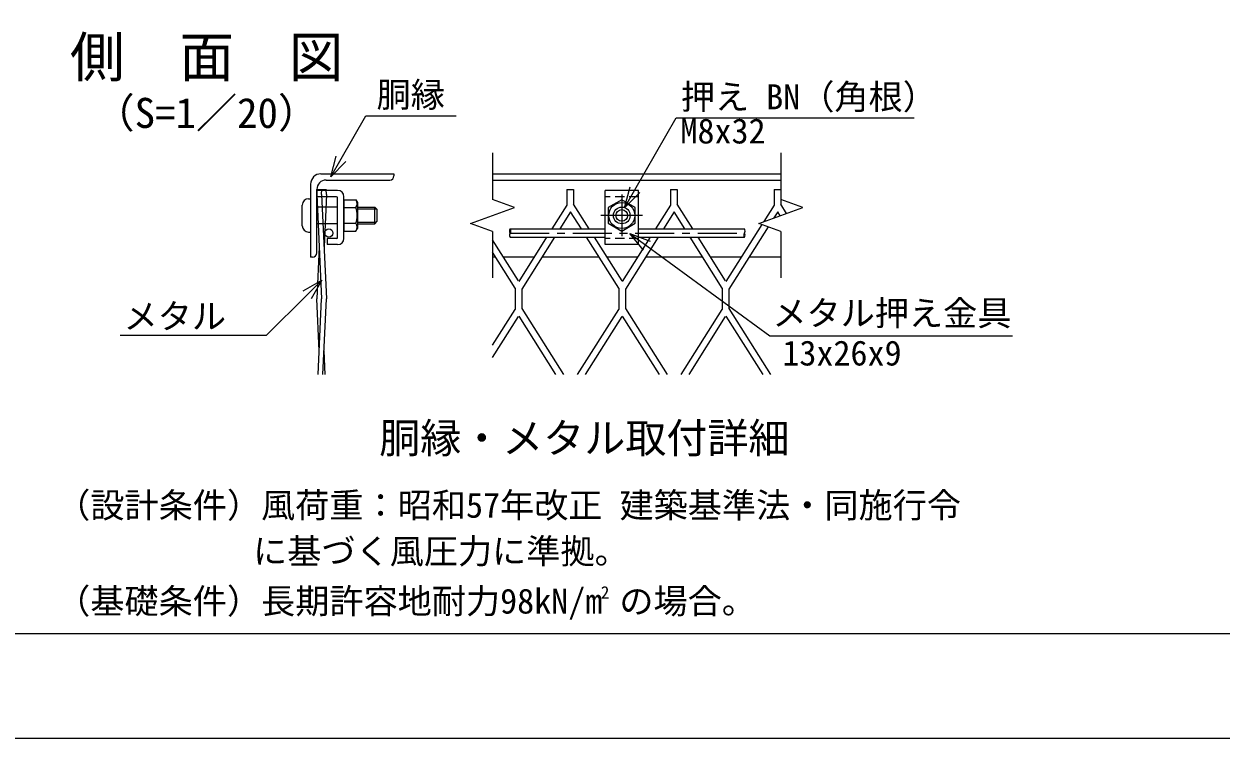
# Model space of a CAD drawing. Units: millimetres, scale not verified. Extents: x -4200 to 4200, y -2970 to 2970.
# Drawn here: x -119 to 2179, y -2970 to -1598 of the extents above; entities that cross this region are included whole.
import ezdxf
from ezdxf.enums import TextEntityAlignment as Align

# ---------------------------------------------------------------- set-up
doc = ezdxf.new("R2010")
doc.units = ezdxf.units.MM
doc.header["$LTSCALE"] = 15
for name, pattern in [('CHAIN1', [8, 5, -1, 1, -1]), ('DASHED1', [1.8, 1.2, -0.6]), ('LONG_CHAIN', [21, 18, -1, 1, -1])]:
    doc.linetypes.add(name, pattern=pattern)
for name, color, linetype, lineweight in [('0-0_D-STR1', 1, 'Continuous', 9), ('0-1_D-BMK', 2, 'LONG_CHAIN', 9), ('0-2_D-STR-DIM', 7, 'Continuous', 9), ('0-6_0', 7, 'Continuous', 9), ('0-7_D-STR-TXT', 7, 'Continuous', 9), ('0-9_D-STR3', 3, 'Continuous', 9), ('0-B_D-TTL', 2, 'Continuous', 9), ('0-C_1', 7, 'Continuous', 9), ('0-D_4筋', 1, 'Continuous', 9)]:
    doc.layers.add(name, color=color, linetype=linetype, lineweight=lineweight)
doc.layers.add('0-8_D-TTL-TXT', color=7, linetype='Continuous')
doc.styles.add('ＭＳ ゴシック', font='')
doc.styles.get('ＭＳ ゴシック').set_extended_font_data('MS Gothic')

# ---------------------------------------------------------------- blocks, each defined once
blk = doc.blocks.new('MLeader23')
at = {"layer": '0-6_0'}
blk.add_line((470.24, -1891.71), (490.24, -1857.07), dxfattribs=at)
for points in [[(490.24, -1857.07), (537.95, -1774.43), (703.71, -1774.43), (710.91, -1774.43)], [(499.53, -1862.43), (470.24, -1891.71), (480.96, -1851.71)]]:
    blk.add_lwpolyline(points, dxfattribs=at)
blk = doc.blocks.new('MLeader24')
at = {"layer": '0-6_0'}
blk.add_line((453.16, -2090.11), (424.88, -2118.39), dxfattribs=at)
for points in [[(417.3, -2110.81), (453.16, -2090.11), (432.46, -2125.97)], [(424.88, -2118.39), (346.63, -2196.64), (73.14, -2196.64), (65.94, -2196.64)]]:
    blk.add_lwpolyline(points, dxfattribs=at)
blk = doc.blocks.new('MLeader25')
at = {"layer": '0-7_D-STR-TXT'}
blk.add_line((1044.61, -2000.57), (1076.9, -2024.18), dxfattribs=at)
for points in [[(1070.57, -2032.83), (1044.61, -2000.57), (1083.22, -2015.52)], [(1076.9, -2024.18), (1313.17, -2196.92), (1771.77, -2196.92), (1778.97, -2196.92)]]:
    blk.add_lwpolyline(points, dxfattribs=at)
blk = doc.blocks.new('MLeader26')
at = {"layer": '0-6_0'}
blk.add_line((1034.3, -1951.22), (1054.16, -1916.5), dxfattribs=at)
for points in [[(1054.16, -1916.5), (1133.26, -1778.26), (1583.03, -1778.26), (1590.23, -1778.26)], [(1063.47, -1921.82), (1034.3, -1951.22), (1044.86, -1911.17)]]:
    blk.add_lwpolyline(points, dxfattribs=at)

msp = doc.modelspace()

# ---------------------------------------------------------------- linework, layer by layer
at = {"layer": '0-0_D-STR1'}
for p, q in [((431.6, -1905.89), (431.6, -2045.89)), ((461.6, -1897.89), (583.6, -1897.89)), ((780.9, -1885.89), (1334.1, -1885.89)), ((780.9, -1897.89), (1334.1, -1897.89)), ((443.6, -2037.89), (443.6, -1915.89)), ((435.6, -2045.89), (431.6, -2045.89)), ((786.72, -2045.89), (780.9, -2045.89)), ((860.84, -2045.89), (801.83, -2045.89)), ((985.52, -2045.89), (875.95, -2045.89)), ((1059.64, -2045.89), (1000.63, -2045.89)), ((1184.32, -2045.89), (1074.75, -2045.89)), ((1258.44, -2045.89), (1199.43, -2045.89)), ((1334.1, -2045.89), (1273.55, -2045.89))]:
    msp.add_line(p, q, dxfattribs=at)
msp.add_lwpolyline([(451.6, -1885.89), (591.6, -1885.89), (591.6, -1889.89)], dxfattribs=at)
for centre, radius, start, end in [((451.6, -1905.89), 20, 90, 179.99957), ((461.6, -1915.89), 18, 90, 179.99954), ((583.6, -1889.89), 8, 270, 0), ((435.6, -2037.89), 8, 270, 0)]:
    msp.add_arc(centre, radius, start, end, dxfattribs=at)
at = {"layer": '0-1_D-BMK'}
for p, q in [((1029.04, -1925.89), (1029.04, -2005.89)), ((1069.04, -1965.89), (989.04, -1965.89))]:
    msp.add_line(p, q, dxfattribs=at)
at = {"layer": '0-2_D-STR-DIM'}
for p, q in [((780.9, -1845.89), (780.9, -1935.11)), ((1334.1, -1845.89), (1334.1, -1935.11)), ((738.61, -1981.29), (823.18, -1950.5)), ((823.18, -1950.5), (780.9, -1935.11)), ((780.9, -1996.68), (738.61, -1981.29)), ((780.9, -1996.68), (780.9, -2085.89)), ((1334.1, -1996.68), (1334.1, -2085.89))]:
    msp.add_line(p, q, dxfattribs=at)
msp.add_lwpolyline([(1334.1, -1996.68), (1291.81, -1981.29), (1376.39, -1950.5), (1334.1, -1935.11)], dxfattribs=at)
at = {"layer": '0-6_0', "color": 4}
msp.add_line((443.6, -1915.89), (462, -1915.89), dxfattribs=at)
at = {"layer": '0-6_0', "color": 3}
for p, q in [((443.6, -1925.89), (444.06, -1915.89)), ((443.6, -1925.89), (452.8, -2125.89)), ((452.8, -1925.89), (453.26, -1915.89)), ((452.8, -1925.89), (462, -2125.89)), ((462, -1925.89), (457.4, -2025.89)), ((462, -1925.89), (461.54, -1915.89)), ((448.2, -2025.89), (443.6, -2125.89)), ((448.2, -2225.89), (443.6, -2125.89)), ((446.11, -2271.16), (452.8, -2125.89)), ((455.31, -2271.16), (462, -2125.89)), ((459.48, -2271.16), (457.4, -2225.89))]:
    msp.add_line(p, q, dxfattribs=at)
msp.add_circle((466.6, -1999.68), 8, dxfattribs=at)
at = {"layer": '0-6_0'}
for centre, start, end in [((819.79, -1995.89), 141.28128, 218.71872), ((809.81, -1995.89), 321.28128, 38.71872), ((1259.46, -1995.89), 321.28128, 38.71872), ((819.79, -2003.89), 141.28128, 218.71872), ((1269.43, -2003.89), 141.28128, 218.71872), ((1259.46, -2003.89), 321.28128, 38.71872)]:
    msp.add_arc(centre, 6.39, start, end, dxfattribs=at)
at = {"layer": '0-9_D-STR3'}
for p, q in [((483.6, -1917.89), (443.6, -1917.89)), ((443.6, -1917.89), (443.6, -1929.89)), ((481.6, -1929.89), (443.6, -1929.89)), ((495.6, -2009.89), (495.6, -1929.89)), ((997.04, -2021.89), (997.04, -1917.89)), ((415.6, -1985.89), (415.6, -1945.89)), ((427.6, -1933.89), (431.6, -1933.89)), ((483.6, -1949.89), (443.6, -1949.89)), ((483.6, -2007.89), (483.6, -1931.89)), ((495.6, -1935.87), (518.7, -1935.87)), ((495.6, -1935.87), (495.6, -1995.92)), ((495.6, -1950.88), (518.7, -1950.88)), ((518.7, -1935.87), (521.6, -1940.89)), ((521.6, -1940.89), (521.6, -1990.89)), ((521.6, -1949.89), (554.8, -1949.89)), ((521.6, -1952.89), (557.8, -1952.89)), ((1029.04, -1935.87), (1003.04, -1950.88)), ((1003.04, -1950.88), (1003.04, -1980.91)), ((1055.04, -1950.88), (1029.04, -1935.87)), ((1055.04, -1980.91), (1055.04, -1950.88)), ((559.6, -1977.09), (559.6, -1954.69)), ((427.6, -1997.89), (431.6, -1997.89)), ((483.6, -1981.89), (443.6, -1981.89)), ((495.6, -1980.91), (518.7, -1980.91)), ((495.6, -1995.92), (518.7, -1995.92)), ((518.7, -1995.92), (521.6, -1990.89)), ((521.6, -1978.89), (557.8, -1978.89)), ((521.6, -1981.89), (554.8, -1981.89)), ((554.8, -1981.89), (559.6, -1977.09)), ((1003.04, -1980.91), (1029.04, -1995.92)), ((1029.04, -1995.92), (1055.04, -1980.91)), ((481.6, -2009.89), (463.6, -2009.89)), ((463.6, -2009.89), (463.6, -2021.89)), ((483.6, -2021.89), (463.6, -2021.89)), ((1061.04, -2021.89), (997.04, -2021.89))]:
    msp.add_line(p, q, dxfattribs=at)
at = {"layer": '0-9_D-STR3', "linetype": 'DASHED1'}
for p, q in [((1061.04, -1929.89), (997.04, -1929.89)), ((1061.04, -2009.89), (997.04, -2009.89))]:
    msp.add_line(p, q, dxfattribs=at)
at = {"layer": '0-9_D-STR3'}
for points in [[(1061.04, -2021.89), (1061.04, -1917.89), (997.04, -1917.89)], [(554.8, -1981.89), (554.8, -1949.89), (559.6, -1954.69)]]:
    msp.add_lwpolyline(points, dxfattribs=at)
for radius in [25, 16, 11.2]:
    msp.add_circle((1029.04, -1965.89), radius, dxfattribs=at)
for centre, radius, start, end in [((481.6, -1931.89), 2, 360, 90), ((483.6, -1929.89), 12, 360, 90), ((427.6, -1945.89), 12, 90, 180), ((507.73, -1943.38), 13.29, 325.61584, 34.38415), ((471.34, -1965.89), 49.68, 342.4121, 17.5879), ((427.6, -1985.89), 12, 180, 270), ((507.73, -1988.41), 13.29, 325.61586, 34.38414), ((481.6, -2007.89), 2, 270, 360), ((483.6, -2009.89), 12, 270, 360)]:
    msp.add_arc(centre, radius, start, end, dxfattribs=at)
at = {"layer": '0-B_D-TTL', "color": 7}
msp.add_lwpolyline([(-4200.11, -2969.92), (4199.89, -2969.92), (4199.89, 2970.08), (-4200.11, 2970.08)], close=True, dxfattribs=at)
at = {"layer": '0-B_D-TTL'}
msp.add_lwpolyline([(-3900.11, 2770.08), (3899.89, 2770.08), (3899.89, -2769.92), (-3900.11, -2769.92)], close=True, dxfattribs=at)
at = {"layer": '0-C_1'}
for p, q in [((923.7, -1915.89), (923.7, -1946.35)), ((923.7, -1915.89), (936.5, -1915.89)), ((936.5, -1915.89), (936.5, -1944.38)), ((1122.5, -1915.89), (1122.5, -1946.35)), ((1122.5, -1915.89), (1135.3, -1915.89)), ((1135.3, -1915.89), (1135.3, -1944.38)), ((1321.3, -1915.89), (1321.3, -1946.35)), ((1321.3, -1915.89), (1334.1, -1915.89)), ((1334.1, -1915.89), (1334.1, -1944.38)), ((923.7, -1946.35), (894.94, -1991.89)), ((966.52, -1991.89), (936.5, -1944.38)), ((1122.5, -1946.35), (1093.74, -1991.89)), ((1165.32, -1991.89), (1135.3, -1944.38)), ((1321.3, -1946.35), (1301.45, -1977.78)), ((1345.15, -1961.87), (1334.1, -1944.38)), ((930.72, -1959.16), (910.05, -1991.89)), ((951.41, -1991.89), (930.72, -1959.16)), ((1129.52, -1959.16), (1108.85, -1991.89)), ((1150.21, -1991.89), (1129.52, -1959.16)), ((1328.32, -1959.16), (1321.08, -1970.63)), ((1332.86, -1966.34), (1328.32, -1959.16)), ((1297.85, -1983.48), (1228.87, -2092.72)), ((1310.14, -1987.96), (1234.7, -2107.41)), ((830.7, -2091.58), (780.9, -2012.76)), ((884.83, -2007.89), (831.27, -2092.72)), ((899.95, -2007.89), (837.1, -2107.41)), ((1023.1, -2105.37), (961.51, -2007.89)), ((1029.5, -2091.58), (976.62, -2007.89)), ((1083.63, -2007.89), (1030.07, -2092.72)), ((1098.75, -2007.89), (1035.9, -2107.41)), ((1221.9, -2105.37), (1160.31, -2007.89)), ((1228.3, -2091.58), (1175.42, -2007.89)), ((824.3, -2105.37), (780.9, -2036.67)), ((824.3, -2105.37), (824.3, -2146.42)), ((837.1, -2107.41), (837.1, -2144.38)), ((1023.1, -2105.37), (1023.1, -2146.42)), ((1035.9, -2107.41), (1035.9, -2144.38)), ((1221.9, -2105.37), (1221.9, -2146.42)), ((1234.7, -2107.41), (1234.7, -2144.38)), ((780.9, -2215.12), (824.3, -2146.42)), ((831.27, -2159.07), (902.08, -2271.16)), ((837.1, -2144.38), (917.2, -2271.16)), ((944.29, -2271.16), (1023.1, -2146.42)), ((1030.07, -2159.07), (1100.88, -2271.16)), ((1035.9, -2144.38), (1116, -2271.16)), ((1143.09, -2271.16), (1221.9, -2146.42)), ((1228.87, -2159.07), (1299.68, -2271.16)), ((1234.7, -2144.38), (1314.8, -2271.16)), ((780.9, -2239.03), (830.7, -2160.21)), ((959.4, -2271.16), (1029.5, -2160.21)), ((1158.2, -2271.16), (1228.3, -2160.21))]:
    msp.add_line(p, q, dxfattribs=at)
at = {"layer": '0-D_4筋'}
for p, q in [((814.8, -1991.89), (997.04, -1991.89)), ((1061.04, -1991.89), (1264.45, -1991.89)), ((814.8, -2007.89), (997.04, -2007.89)), ((1061.04, -2007.89), (1264.45, -2007.89))]:
    msp.add_line(p, q, dxfattribs=at)
at = {"layer": '0-D_4筋', "color": 2, "linetype": 'CHAIN1'}
msp.add_line((814.8, -1999.89), (1264.45, -1999.89), dxfattribs=at)

# ---------------------------------------------------------------- block references
at = {"layer": '0-6_0'}
for name in ['MLeader23', 'MLeader26', 'MLeader24']:
    msp.add_blockref(name, (0, 0), dxfattribs=at)
at = {"layer": '0-7_D-STR-TXT'}
msp.add_blockref('MLeader25', (0, 0), dxfattribs=at)

# ---------------------------------------------------------------- texts
at = {"layer": '0-7_D-STR-TXT', "style": 'ＭＳ ゴシック'}
for s, p in [('胴縁', (558.26, -1772.21)), ('押え BN（角根）', (1142.47, -1776.34)), ('M8x32', (1141.62, -1842.03)), ('メタル', (72.71, -2197.96)), ('メタル押え金具', (1318.1, -2191.95)), ('13x26x9', (1337.28, -2268.59))]:
    msp.add_text(s, height=48.06, dxfattribs=at).set_placement(p, align=Align.BOTTOM_LEFT)
at = {"layer": '0-8_D-TTL-TXT', "style": 'ＭＳ ゴシック'}
for s, height, p in [('側\u3000面\u3000図', 76.98, (-30.34, -1723.11)), ('（S=1／20）', 57.73, (15.14, -1815.09)), ('胴縁・メタル取付詳細', 57.73, (563.39, -2439.67)), ('（設計条件）風荷重：昭和57年改正 建築基準法・同施行令', 48.06, (-56.72, -2561.05)), ('に基づく風圧力に準拠。', 48.06, (321.29, -2649.35)), ('（基礎条件）長期許容地耐力98kN/m の場合。', 48.06, (-56.72, -2745.19)), ('2', 24.08, (988.75, -2709.38))]:
    msp.add_text(s, height=height, dxfattribs=at).set_placement(p, align=Align.BOTTOM_LEFT)

doc.saveas('drawing.dxf')
